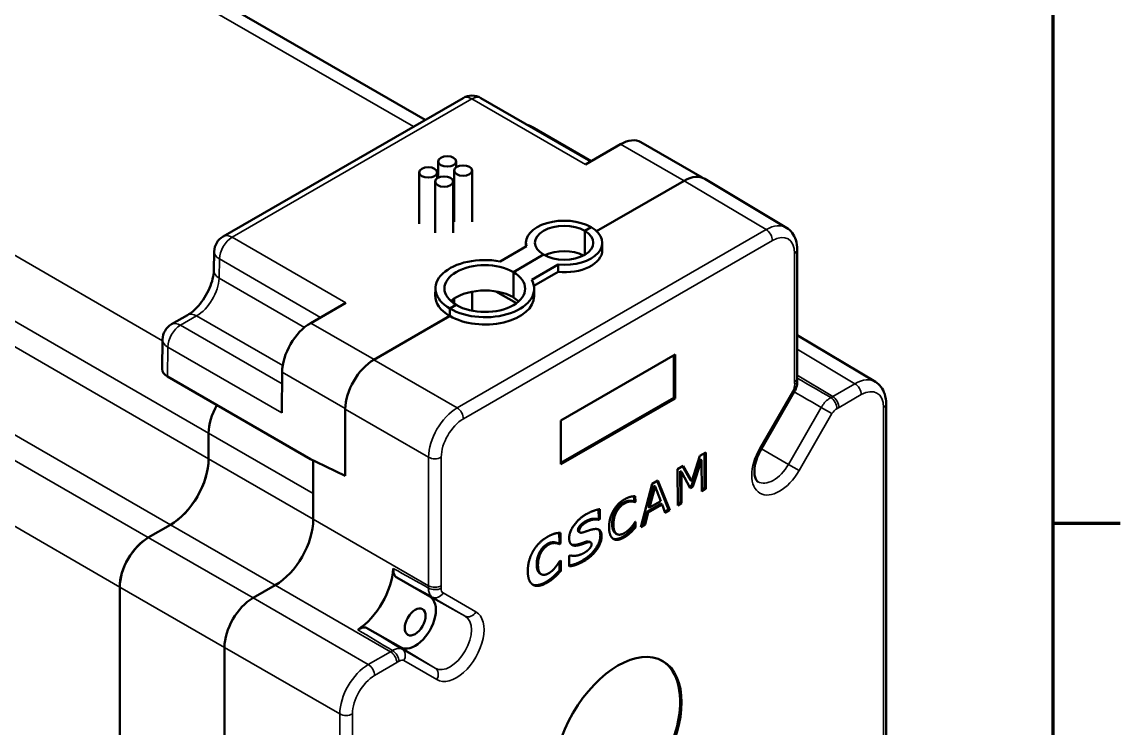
# Model space of a CAD drawing. Header units: millimetres. Extents: x 851 to 2938, y -145 to 588.
# Drawn here: x 1522.7 to 1645, y 422.7 to 501.4 of the extents above; entities that cross this region are included whole.
import ezdxf

# ---------------------------------------------------------------- set-up
doc = ezdxf.new("R2010")
doc.units = ezdxf.units.MM
doc.header["$LTSCALE"] = 2
doc.layers.get('0').update_dxf_attribs({"lineweight": 25})
for name, color, linetype, lineweight in [('경계(ISO)', 7, 'Continuous', 70), ('외형선(ISO)', 7, 'Continuous', 50), ('좁은 외형선(ISO)', 7, 'Continuous', 35)]:
    doc.layers.add(name, color=color, linetype=linetype, lineweight=lineweight)

# ---------------------------------------------------------------- blocks, each defined once
blk = doc.blocks.new('경계 Default Border')
at = {"layer": '경계(ISO)'}
blk.add_line((410, 222.75), (413.9, 222.75), dxfattribs=at)
at = {"layer": '경계(ISO)', "flags": 128}
blk.add_lwpolyline([(10, 10), (10, 287), (410, 287), (410, 10), (10, 10)], dxfattribs=at)

msp = doc.modelspace()

# ---------------------------------------------------------------- linework, layer by layer
at = {"layer": '외형선(ISO)', "color": 0}
for p, q in [((1567.6096, 490.5367), (1523.7984, 515.8311)), ((1545.092, 477.5362), (1571.8135, 492.9639)), ((1573.8135, 492.9639), (1586.0531, 485.8973)), ((1586.1026, 485.9259), (1579.4705, 489.755)), ((1589.3719, 487.8134), (1585.4673, 485.5591)), ((1598.4564, 484.0904), (1591.6219, 488.0363)), ((1569.0586, 484.0887), (1569.0586, 485.8936)), ((1571.0586, 485.2429), (1571.0586, 485.8936)), ((1566.9372, 478.9534), (1566.9372, 484.6688)), ((1568.9372, 484.0181), (1568.9372, 484.6688)), ((1570.8263, 479.1575), (1570.8263, 484.873)), ((1572.8263, 479.1575), (1572.8263, 484.873)), ((1568.705, 477.9327), (1568.705, 483.6482)), ((1570.705, 477.9327), (1570.705, 483.6482)), ((1596.471, 483.7471), (1586.7034, 478.1078)), ((1596.443, 483.731), (1586.7034, 478.1078)), ((1607.8613, 478.5072), (1598.7405, 483.9585)), ((1586.0853, 478.5675), (1585.3782, 478.1592)), ((1585.3782, 478.1592), (1586.0853, 478.5675)), ((1585.3782, 475.4824), (1585.3782, 478.1592)), ((1578.8821, 476.4499), (1575.9376, 474.7499)), ((1578.8304, 476.8627), (1578.8209, 476.4146)), ((1587.3301, 475.9945), (1587.3301, 476.811)), ((1609.0579, 461.7309), (1609.0579, 476.0556)), ((1544.0444, 473.7204), (1544.0925, 475.8493)), ((1580.782, 475.5056), (1577.4233, 473.5664)), ((1577.4233, 473.5664), (1580.782, 475.5056)), ((1577.4233, 470.7087), (1577.4233, 473.5664)), ((1579.4731, 472.6909), (1582.4176, 474.3908)), ((1582.4176, 473.5744), (1579.7151, 472.014)), ((1582.4176, 473.5744), (1582.4176, 474.3908)), ((1568.7417, 471.7685), (1568.7242, 470.9521)), ((1572.8263, 469.2486), (1572.8263, 471.375)), ((1575.4823, 471.4056), (1577.7697, 470.0849)), ((1579.7413, 470.8851), (1579.7413, 471.7016)), ((1558.7458, 470.1314), (1554.8412, 467.8771)), ((1571.0593, 469.8922), (1570.3522, 469.4839)), ((1570.3522, 469.4839), (1571.0593, 469.8922)), ((1570.705, 470.1226), (1570.705, 470.5347)), ((1570.8263, 470.0373), (1570.8263, 470.6172)), ((1541.1221, 468.7692), (1539.3362, 467.7381)), ((1570.3522, 468.6674), (1561.8842, 463.7785)), ((1570.3398, 468.6603), (1561.9122, 463.7946)), ((1570.3398, 468.6603), (1570.3522, 469.4839)), ((1570.3522, 468.6674), (1570.3522, 469.4839)), ((1617.7608, 461.3251), (1609.0579, 466.5267)), ((1538.3364, 466.0363), (1538.2868, 462.7502)), ((1582.7131, 457.0246), (1595.4411, 464.3731)), ((1595.2996, 464.2914), (1595.2996, 459.5558)), ((1595.4411, 464.3731), (1595.4411, 459.4741)), ((1554.8272, 452.7121), (1538.8725, 461.9236)), ((1551.6593, 462.3979), (1551.6252, 457.8697)), ((1605.0554, 453.8511), (1608.7242, 460.2055)), ((1595.2996, 459.5558), (1582.7131, 452.2889)), ((1595.4411, 459.4741), (1582.7131, 452.1256)), ((1595.4411, 459.4741), (1595.2996, 459.5558)), ((1618.9574, 458.8735), (1618.9574, 419.1216)), ((1558.7024, 458.2673), (1558.7024, 450.8676)), ((1582.7131, 452.1256), (1582.7131, 457.0246)), ((1543.4687, 452.738), (1543.4687, 455.5957)), ((1543.4687, 452.738), (1543.4687, 455.5957)), ((1558.7024, 454.5929), (1558.6742, 450.8514)), ((1598.2448, 452.6852), (1597.2785, 449.7263)), ((1597.3031, 450.2628), (1598.2008, 453.0615)), ((1598.2008, 453.0615), (1598.8531, 453.4435)), ((1598.3862, 452.6035), (1598.2448, 452.6852)), ((1598.7127, 453.3613), (1598.7372, 449.4576)), ((1598.8531, 453.4435), (1598.8786, 449.3759)), ((1555.136, 452.5339), (1555.1431, 452.538)), ((1555.3113, 452.452), (1555.136, 452.5339)), ((1555.136, 446.0017), (1555.136, 452.5339)), ((1558.6742, 450.8514), (1555.4438, 452.3875)), ((1595.7073, 451.6011), (1596.348, 451.9763)), ((1595.7328, 447.5334), (1595.7073, 451.6011)), ((1596.2757, 451.934), (1597.1616, 450.3444)), ((1596.348, 451.9763), (1597.3031, 450.2628)), ((1598.3862, 452.6035), (1597.4199, 449.6447)), ((1598.4082, 449.1004), (1598.3862, 452.6035)), ((1558.6742, 450.8514), (1558.7024, 450.8676)), ((1592.9005, 449.9601), (1593.5297, 450.3286)), ((1593.4412, 450.2768), (1594.701, 447.0966)), ((1593.5297, 450.3286), (1594.8424, 447.0149)), ((1596.1495, 451.2935), (1596.0081, 451.3752)), ((1596.0081, 451.3752), (1596.0301, 447.872)), ((1596.1495, 451.2935), (1596.1715, 447.7904)), ((1597.14, 449.4807), (1596.1495, 451.2935)), ((1597.3031, 450.2628), (1597.1616, 450.3444)), ((1591.6389, 445.1386), (1592.9005, 449.9601)), ((1593.0651, 449.7478), (1592.4543, 447.3837)), ((1593.2065, 449.6661), (1592.5957, 447.3021)), ((1593.2065, 449.6661), (1593.0651, 449.7478)), ((1593.8396, 448.0306), (1593.2065, 449.6661)), ((1597.2785, 449.7263), (1597.0719, 449.6053)), ((1597.4199, 449.6447), (1597.14, 449.4807)), ((1597.4199, 449.6447), (1597.2785, 449.7263)), ((1598.7372, 449.4576), (1598.4072, 449.2643)), ((1598.8786, 449.3759), (1598.4082, 449.1004)), ((1598.8786, 449.3759), (1598.7372, 449.4576)), ((1555.136, 446.0019), (1555.136, 448.8597)), ((1590.8731, 448.0103), (1590.8385, 447.99)), ((1590.9799, 447.9084), (1590.8385, 447.99)), ((1590.8696, 448.5645), (1590.8731, 448.0103)), ((1591.0145, 447.9286), (1590.8731, 448.0103)), ((1591.0145, 447.9286), (1590.9799, 447.9084)), ((1591.0105, 448.5695), (1591.0145, 447.9286)), ((1592.5957, 447.3021), (1593.8396, 448.0306)), ((1596.0301, 447.872), (1595.7318, 447.6973)), ((1596.1715, 447.7904), (1595.7328, 447.5334)), ((1596.1715, 447.7904), (1596.0301, 447.872)), ((1586.9269, 447.1048), (1586.9333, 446.0843)), ((1587.0676, 447.1263), (1587.0747, 446.0027)), ((1592.31, 446.8293), (1591.9737, 445.4992)), ((1592.4515, 446.7477), (1592.1151, 445.4175)), ((1593.8483, 447.7303), (1592.31, 446.8293)), ((1592.4515, 446.7477), (1592.31, 446.8293)), ((1593.9897, 447.6486), (1592.4515, 446.7477)), ((1592.5957, 447.3021), (1592.4543, 447.3837)), ((1593.9897, 447.6486), (1593.8483, 447.7303)), ((1594.3431, 446.7225), (1593.9897, 447.6486)), ((1594.701, 447.0966), (1594.2918, 446.8569)), ((1594.8424, 447.0149), (1594.3431, 446.7225)), ((1594.8424, 447.0149), (1594.701, 447.0966)), ((1539.2261, 445.3895), (1536.7512, 443.9607)), ((1539.2261, 445.3895), (1536.7512, 443.9607)), ((1585.0354, 445.2602), (1584.894, 445.3419)), ((1586.9333, 446.0843), (1586.8155, 446.0153)), ((1586.9569, 445.9337), (1586.8155, 446.0153)), ((1587.0747, 446.0027), (1586.9333, 446.0843)), ((1587.0747, 446.0027), (1586.9569, 445.9337)), ((1590.8887, 445.5327), (1590.891, 445.1646)), ((1590.9938, 445.6969), (1591.0284, 445.7172)), ((1591.0284, 445.7172), (1591.0324, 445.083)), ((1592.1151, 445.4175), (1591.6389, 445.1386)), ((1591.9737, 445.4992), (1591.6897, 445.3329)), ((1592.1151, 445.4175), (1591.9737, 445.4992)), ((1582.5424, 444.4814), (1582.5493, 443.3876)), ((1582.6833, 444.4894), (1582.6907, 443.306)), ((1584.8532, 444.5206), (1584.7118, 444.6022)), ((1588.9598, 444.3487), (1588.8184, 444.4304)), ((1591.0324, 445.083), (1590.891, 445.1646)), ((1582.089, 443.3535), (1581.9476, 443.4352)), ((1582.5493, 443.3876), (1582.4246, 443.3146)), ((1582.566, 443.2329), (1582.4246, 443.3146)), ((1582.6907, 443.306), (1582.5493, 443.3876)), ((1582.6907, 443.306), (1582.566, 443.2329)), ((1586.0396, 443.4287), (1585.8981, 443.5103)), ((1583.6313, 441.9182), (1583.7525, 441.9892)), ((1583.6386, 440.7507), (1583.6313, 441.9182)), ((1582.5624, 441.3002), (1582.5685, 440.3234)), ((1582.5883, 441.3423), (1582.7026, 441.4093)), ((1582.7026, 441.4093), (1582.7099, 440.2418)), ((1564.4534, 439.4936), (1568.1134, 437.3805)), ((1580.5326, 439.8726), (1580.3912, 439.9542)), ((1582.1021, 439.6059), (1581.9607, 439.6875)), ((1582.7099, 440.2418), (1582.5685, 440.3234)), ((1533.5692, 438.4493), (1533.5692, 398.441)), ((1533.5692, 438.4493), (1533.5692, 398.441)), ((1548.4183, 437.2245), (1550.8935, 438.6535)), ((1550.8933, 438.6534), (1548.4185, 437.2246)), ((1564.8484, 431.7254), (1561.1884, 433.8385)), ((1545.2365, 391.7048), (1545.2365, 431.7134)), ((1545.2365, 431.7132), (1545.2365, 391.7049)), ((1558.1758, 425.2216), (1558.1742, 425.2225)), ((1559.4955, 424.4989), (1559.4955, 424.4989))]:
    msp.add_line(p, q, dxfattribs=at)
for centre, start, end in [((1572.8135, 491.2318), 60, 120), ((1578.4705, 488.0229), 60, 72.778328), ((1546.092, 475.8041), 120, 178.706728), ((1540.3362, 466.0061), 120, 179.134019)]:
    msp.add_arc(centre, 2, start, end, dxfattribs=at)
for centre, major_axis, ratio, start_param, end_param in [((1589.3719, 484.1392), (2.25, 3.8971), 0.57735027, 0, 0.78539816), ((1596.4707, 480.0726), (2.2502, 3.8974), 0.5773063, 6.27445933, 7.06854539), ((1583.0801, 476.8324), (-4.25, 0), 0.57735027, 3.92699082, 6.43970855), ((1583.0801, 476.8324), (-3.25, 0), 0.57735027, 3.92699082, 7.06858347), ((1583.0801, 476.8324), (-4.25, 0.0324), 0.58236636, 1.41871323, 3.93143096), ((1583.0801, 476.8324), (-3.25, 0.0248), 0.58236636, 0.78983831, 3.93143096), ((1583.0801, 473.9747), (-3.3111, 0), 0.57735027, 3.99531046, 5.4209226), ((1583.0801, 476.0159), (4.25, -0.0324), 0.58236636, 4.56030589, 6.28762545), ((1574.2413, 471.7293), (-5.5, 0), 0.57735027, 4.39885265, 7.06858347), ((1574.2413, 471.7293), (-4.5, 0), 0.57735027, 3.92699082, 7.06858347), ((1574.2413, 471.7293), (-4.5, 0.0343), 0.58236636, 0.78983831, 3.93143096), ((1574.2413, 471.7293), (-5.4999, 0.0419), 0.58236636, 0.78983831, 3.45956913), ((1574.2413, 468.8716), (-4.5611, 0), 0.57735027, 3.940297, 5.69498417), ((1574.2413, 470.9128), (-5.5175, 0), 0.57735027, 6.2708424, 7.06858347), ((1574.2413, 470.9128), (5.4999, -0.0419), 0.58236636, 3.93143096, 6.28762545), ((1574.2413, 468.8716), (4.5, -0.0343), 0.58236636, 0.58108444, 0.78983831), ((1554.8412, 464.2029), (-2.25, -3.8971), 0.57735027, 3.92699082, 5.4890605), ((1561.8845, 460.1042), (-2.25, -3.8971), 0.57739424, 3.92702889, 5.49774907), ((1540.2868, 462.7401), (-2.0002, 0), 0.5773063, 6.27445933, 7.06854539), ((1546.6507, 457.4329), (2.25, 3.8971), 0.57735027, 1.57079633, 2.35619449), ((1546.6507, 457.4329), (-2.25, -3.8971), 0.57735027, 4.71238898, 5.49778714), ((1568.9246, 456.004), (0.375, 0.6495), 0.57735027, 6.2689484, 6.27112488), ((1568.9246, 456.004), (-0.375, -0.6495), 0.57735027, 0.02587058, 0.0283316), ((1539.2261, 450.2885), (3, 5.1962), 0.57735027, 3.92699082, 5.49778714), ((1539.2261, 450.2885), (-3, -5.1962), 0.57735027, 0.78539816, 2.35619449), ((1554.889, 460.9127), (-4.9339, 8.6983), 0.58236636, 2.36063464, 2.4479011), ((1550.8933, 443.5524), (3, 5.1962), 0.57735027, 3.92699082, 5.49778714), ((1550.8932, 443.5525), (3, 5.1962), 0.57739424, 3.92702889, 5.49774907), ((1536.7512, 440.2864), (2.25, 3.8971), 0.57735027, 0.78539816, 2.35619449), ((1536.7512, 440.2864), (-2.25, -3.8971), 0.57735027, 3.92699082, 5.49778714), ((1559.8091, 438.4049), (-3, -5.1962), 0.57739424, 0.8524739, 2.28911875), ((1548.4186, 433.5503), (-2.25, -3.8971), 0.57739424, 3.92702889, 5.49774907), ((1566.4809, 434.5529), (1.6325, 2.8276), 0.57735027, 3.14159265, 6.28318531), ((1588.9357, 421.5887), (5, 8.6603), 0.57735027, 3.09379864, 6.33097932)]:
    msp.add_ellipse(centre, major_axis=major_axis, ratio=ratio, start_param=start_param, end_param=end_param, dxfattribs=at)
for centre, major_axis in [((1570.0586, 485.8936), (-1, 0)), ((1567.9372, 484.6688), (-1, 0)), ((1571.8263, 484.873), (-1, 0)), ((1569.705, 483.6482), (-1, 0)), ((1566.4809, 434.5529), (0.825, 1.4289)), ((1589.0771, 421.507), (5.0087, 8.6754))]:
    msp.add_ellipse(centre, major_axis=major_axis, ratio=0.57735027, dxfattribs=at)
for points, degree, knots in [([(1607.8613, 478.5072), (1608.104, 478.362), (1608.3169, 478.1663), (1608.6673, 477.7044), (1608.8043, 477.4301), (1609.0052, 476.8024), (1609.0579, 476.4354), (1609.0579, 476.0556)], 3, [0.000114068, 0.000114068, 0.000114068, 0.000114068, 0.105850468, 0.105850468, 0.218264094, 0.218264094, 0.347550201, 0.347550201, 0.347550201, 0.347550201]), ([(1541.1221, 468.7692), (1541.2983, 468.871), (1541.4966, 469.01), (1541.9106, 469.3573), (1542.1315, 469.5737), (1542.5812, 470.0852), (1542.8129, 470.3938), (1543.2301, 471.0529), (1543.4185, 471.4132), (1543.7193, 472.1195), (1543.8371, 472.4753), (1543.9965, 473.1406), (1544.0385, 473.4601), (1544.0444, 473.7204)], 3, [0, 0, 0, 0, 0.093864143, 0.093864143, 0.195102064, 0.195102064, 0.31034825, 0.31034825, 0.429528415, 0.429528415, 0.546866284, 0.546866284, 0.66543439, 0.66543439, 0.66543439, 0.66543439]), ([(1609.0633, 461.4888), (1609.0727, 461.281), (1609.0469, 461.0672), (1608.9352, 460.635), (1608.8427, 460.4109), (1608.7242, 460.2055)], 3, [0, 0, 0, 0, 0.066084122, 0.066084122, 0.137227513, 0.137227513, 0.137227513, 0.137227513]), ([(1617.7608, 461.3251), (1618.0035, 461.1799), (1618.2164, 460.9843), (1618.5668, 460.5224), (1618.7038, 460.2481), (1618.9047, 459.6203), (1618.9574, 459.2533), (1618.9574, 458.8735)], 3, [0.000114068, 0.000114068, 0.000114068, 0.000114068, 0.105850468, 0.105850468, 0.218264094, 0.218264094, 0.347550201, 0.347550201, 0.347550201, 0.347550201]), ([(1605.0554, 453.8511), (1604.8727, 453.5345), (1604.7168, 453.2025), (1604.4754, 452.5475), (1604.3893, 452.2245), (1604.2911, 451.6314), (1604.2771, 451.3602), (1604.3063, 450.9022), (1604.3478, 450.714), (1604.4573, 450.4219), (1604.5241, 450.3248), (1604.6178, 450.2299), (1604.6485, 450.206), (1604.6811, 450.1863)], 3, [5.49778714, 5.49778714, 5.49778714, 5.49778714, 5.78762421, 5.78762421, 6.07470161, 6.07470161, 6.35400238, 6.35400238, 6.62515786, 6.62515786, 6.91122077, 6.91122077, 7.05624056, 7.05624056, 7.05624056, 7.05624056]), ([(1585.8981, 443.5103), (1585.8858, 443.5174), (1585.7533, 443.5695), (1585.5243, 443.4994)], 2, [0.440909689, 0.440909689, 0.440909689, 0.5, 1, 1, 1]), ([(1589.6927, 444.0928), (1589.306, 443.8663), (1588.7177, 443.7549), (1588.5068, 443.8456)], 2, [0, 0, 0, 0.5, 0.932667357, 0.932667357, 0.932667357]), ([(1564.4534, 439.4936), (1564.3831, 439.5342), (1564.3205, 439.5875), (1564.2111, 439.7193), (1564.1652, 439.798), (1564.0937, 439.9766), (1564.0684, 440.076), (1564.0396, 440.2892), (1564.0358, 440.402), (1564.0424, 440.5204)], 3, [0, 0, 0, 0, 0.042171438, 0.042171438, 0.085324384, 0.085324384, 0.128477603, 0.128477603, 0.17064839, 0.17064839, 0.17064839, 0.17064839]), ([(1580.0271, 440.9506), (1580.0299, 440.4923), (1580.2458, 440.0382), (1580.3912, 439.9542)], 2, [0, 0, 0, 0.5, 0.942570814, 0.942570814, 0.942570814]), ([(1585.1515, 441.4214), (1584.6251, 441.1131), (1583.9202, 440.8908), (1583.638, 440.8496)], 2, [0, 0, 0, 0.5, 0.899073526, 0.899073526, 0.899073526]), ([(1581.0715, 439.0267), (1580.5971, 438.7489), (1579.8224, 438.608), (1579.5457, 438.7305)], 2, [0, 0, 0, 0.5, 0.965822528, 0.965822528, 0.965822528]), ([(1560.0937, 433.681), (1560.1929, 433.7459), (1560.2925, 433.799), (1560.4915, 433.8807), (1560.5903, 433.9085), (1560.7807, 433.9359), (1560.8718, 433.9354), (1561.0406, 433.9067), (1561.1181, 433.879), (1561.1884, 433.8385)], 3, [0, 0, 0, 0, 0.042170845, 0.042170845, 0.085324125, 0.085324125, 0.12847713, 0.12847713, 0.170648627, 0.170648627, 0.170648627, 0.170648627])]:
    msp.add_open_spline(points, degree=degree, knots=knots, dxfattribs=at)
for points, degree in [([(1609.0579, 461.7309), (1609.0579, 461.6487), (1609.0597, 461.5679), (1609.0633, 461.4888)], 3), ([(1588.5585, 446.9468), (1588.782, 447.3442), (1589.4209, 447.9984), (1589.8105, 448.2266)], 2), ([(1589.6403, 447.8281), (1589.3719, 447.6709), (1588.9431, 447.2198), (1588.7741, 446.9109)], 2), ([(1590.8385, 447.99), (1590.5423, 448.0998), (1589.9664, 448.0191), (1589.6403, 447.8281)], 2), ([(1590.9799, 447.9084), (1590.6837, 448.0182), (1590.1078, 447.9375), (1589.7817, 447.7465)], 2), ([(1589.8105, 448.2266), (1590.0934, 448.3923), (1590.6629, 448.5659), (1591.0105, 448.5695)], 2), ([(1585.5313, 446.5545), (1585.9504, 446.7999), (1586.7689, 447.0913), (1587.0676, 447.1263)], 2), ([(1588.0893, 445.0989), (1588.0861, 445.6036), (1588.3293, 446.5392), (1588.5585, 446.9468)], 2), ([(1588.7741, 446.9109), (1588.6109, 446.6087), (1588.433, 445.8779), (1588.4356, 445.4662)], 2), ([(1588.9155, 446.8293), (1588.7523, 446.527), (1588.5744, 445.7963), (1588.577, 445.3845)], 2), ([(1589.7817, 447.7465), (1589.5133, 447.5893), (1589.0845, 447.1382), (1588.9155, 446.8293)], 2), ([(1583.6431, 443.9008), (1583.6389, 444.5822), (1584.6967, 446.0656), (1585.5313, 446.5545)], 2), ([(1584.894, 445.3419), (1584.7835, 445.2291), (1584.6254, 444.9366), (1584.6262, 444.8091)], 2), ([(1585.4267, 445.7578), (1585.2882, 445.6767), (1585.0183, 445.4746), (1584.894, 445.3419)], 2), ([(1585.5681, 445.6762), (1585.4296, 445.595), (1585.1597, 445.393), (1585.0354, 445.2602)], 2), ([(1586.8155, 446.0153), (1586.5577, 446.1003), (1585.8146, 445.985), (1585.4267, 445.7578)], 2), ([(1586.9569, 445.9337), (1586.6992, 446.0187), (1585.956, 445.9034), (1585.5681, 445.6762)], 2), ([(1588.4356, 445.4662), (1588.4383, 445.0378), (1588.6442, 444.5419), (1588.8041, 444.4389)], 2), ([(1588.577, 445.3845), (1588.5797, 444.9562), (1588.7856, 444.4602), (1588.9455, 444.3573)], 2), ([(1589.8052, 444.4642), (1590.1457, 444.6636), (1590.7386, 445.2808), (1590.9938, 445.6969)], 2), ([(1581.1846, 444.0195), (1581.4512, 444.1757), (1581.8811, 444.3595), (1582.065, 444.4112)], 2), ([(1582.065, 444.4112), (1582.2559, 444.459), (1582.5651, 444.4842), (1582.6833, 444.4894)], 2), ([(1584.6262, 444.8091), (1584.6272, 444.651), (1584.7118, 444.6022)], 2), ([(1585.0354, 445.2602), (1584.9249, 445.1475), (1584.7669, 444.8549), (1584.7677, 444.7274)], 2), ([(1584.7677, 444.7274), (1584.7689, 444.5322), (1585.0265, 444.4751), (1585.3837, 444.6003)], 2), ([(1587.1154, 444.1994), (1587.1199, 443.4781), (1586.0624, 441.9549), (1585.1515, 441.4214)], 2), ([(1587.2568, 444.1177), (1587.2614, 443.3965), (1586.2038, 441.8732), (1585.2929, 441.3398)], 2), ([(1585.3837, 444.6003), (1585.6161, 444.6805), (1586.0497, 444.8304), (1586.2961, 444.8828)], 2), ([(1586.2961, 444.8828), (1586.7856, 444.9815), (1587.2537, 444.6238), (1587.2568, 444.1177)], 2), ([(1586.8933, 444.8723), (1587.1123, 444.6889), (1587.1154, 444.1994)], 2), ([(1588.5841, 443.7956), (1588.3545, 443.9211), (1588.0926, 444.5709), (1588.0893, 445.0989)], 2), ([(1588.8041, 444.4389), (1588.8112, 444.4345), (1588.8184, 444.4304)], 2), ([(1588.9455, 444.3573), (1589.1142, 444.2528), (1589.5599, 444.3205), (1589.8052, 444.4642)], 2), ([(1590.3788, 444.6213), (1590.2348, 444.4837), (1589.8947, 444.2112), (1589.6927, 444.0928)], 2), ([(1590.5202, 444.5397), (1590.3762, 444.402), (1590.0361, 444.1295), (1589.8341, 444.0112)], 2), ([(1590.891, 445.1646), (1590.7615, 445.0221), (1590.5515, 444.7858), (1590.3788, 444.6213)], 2), ([(1591.0324, 445.083), (1590.9029, 444.9405), (1590.693, 444.7042), (1590.5202, 444.5397)], 2), ([(1579.6096, 442.4172), (1579.8846, 442.9022), (1580.6997, 443.7356), (1581.1846, 444.0195)], 2), ([(1581.2153, 443.2542), (1580.9867, 443.1203), (1580.5687, 442.7075), (1580.3968, 442.4149)], 2), ([(1581.3567, 443.1726), (1581.1282, 443.0387), (1580.7101, 442.6259), (1580.5382, 442.3332)], 2), ([(1581.9476, 443.4352), (1581.7877, 443.4454), (1581.4231, 443.3759), (1581.2153, 443.2542)], 2), ([(1582.089, 443.3535), (1581.9291, 443.3638), (1581.5645, 443.2943), (1581.3567, 443.1726)], 2), ([(1582.4246, 443.3146), (1582.3444, 443.3476), (1582.1006, 443.4208), (1581.9476, 443.4352)], 2), ([(1582.566, 443.2329), (1582.4859, 443.266), (1582.2421, 443.3392), (1582.089, 443.3535)], 2), ([(1584.6562, 443.0945), (1584.1217, 442.9813), (1583.6463, 443.3908), (1583.6431, 443.9008)], 2), ([(1584.5148, 443.1761), (1584.1218, 443.0929), (1583.8893, 443.1815)], 2), ([(1585.5243, 443.4994), (1585.285, 443.4232), (1584.7509, 443.2264), (1584.5148, 443.1761)], 2), ([(1585.6657, 443.4178), (1585.4264, 443.3416), (1584.8923, 443.1447), (1584.6562, 443.0945)], 2), ([(1586.1327, 443.2313), (1586.1317, 443.3947), (1585.8947, 443.4879), (1585.6657, 443.4178)], 2), ([(1585.8478, 442.6526), (1585.9721, 442.7854), (1586.1338, 443.06), (1586.1327, 443.2313)], 2), ([(1589.8341, 444.0112), (1589.4474, 443.7847), (1588.8166, 443.6652), (1588.5841, 443.7956)], 2), ([(1579.0325, 440.2076), (1579.0289, 440.7893), (1579.3242, 441.9101), (1579.6096, 442.4172)], 2), ([(1580.3968, 442.4149), (1580.2282, 442.1282), (1580.0243, 441.3889), (1580.0271, 440.9506)], 2), ([(1580.5382, 442.3332), (1580.3697, 442.0465), (1580.1657, 441.3072), (1580.1685, 440.8689)], 2), ([(1583.7525, 441.9892), (1584.0904, 441.8752), (1584.934, 442.0334), (1585.3219, 442.2606)], 2), ([(1585.3219, 442.2606), (1585.4224, 442.3194), (1585.7442, 442.5479), (1585.8478, 442.6526)], 2), ([(1580.1685, 440.8689), (1580.1714, 440.4107), (1580.4003, 439.9289), (1580.5711, 439.853)], 2), ([(1581.3836, 439.9929), (1581.5811, 440.1085), (1581.9716, 440.4732), (1582.137, 440.6901)], 2), ([(1582.137, 440.6901), (1582.275, 440.8629), (1582.5126, 441.218), (1582.5883, 441.3423)], 2), ([(1585.2929, 441.3398), (1584.7665, 441.0314), (1583.9825, 440.7842), (1583.6386, 440.7507)], 2), ([(1579.647, 438.6678), (1579.3575, 438.8182), (1579.0364, 439.586), (1579.0325, 440.2076)], 2), ([(1580.5711, 439.853), (1580.7454, 439.7751), (1581.1758, 439.8712), (1581.3836, 439.9929)], 2), ([(1581.9607, 439.6875), (1581.7533, 439.4981), (1581.3901, 439.2134), (1581.0715, 439.0267)], 2), ([(1582.1021, 439.6059), (1581.8948, 439.4164), (1581.5316, 439.1317), (1581.2129, 438.9451)], 2), ([(1582.5685, 440.3234), (1582.4097, 440.1504), (1582.1197, 439.8366), (1581.9607, 439.6875)], 2), ([(1582.7099, 440.2418), (1582.5511, 440.0688), (1582.2611, 439.755), (1582.1021, 439.6059)], 2), ([(1581.2129, 438.9451), (1580.7385, 438.6672), (1579.9364, 438.5214), (1579.647, 438.6678)], 2)]:
    msp.add_open_spline(points, degree=degree, dxfattribs=at)
at = {"layer": '좁은 외형선(ISO)', "color": 0}
for p, q in [((1566.2916, 489.7758), (1521.5484, 515.6082)), ((1486.9002, 495.6041), (1538.3345, 465.9085)), ((1572.8135, 492.8648), (1546.092, 477.4371)), ((1585.4673, 485.5591), (1572.8135, 492.8648)), ((1543.4687, 455.5957), (1483.7182, 490.0927)), ((1483.7182, 487.235), (1543.4687, 452.738)), ((1589.3719, 487.8134), (1596.443, 483.731)), ((1596.471, 483.7471), (1605.5893, 478.2973)), ((1539.2261, 445.3895), (1479.4756, 479.8865)), ((1477.0007, 478.4577), (1536.7512, 443.9607)), ((1546.092, 477.4371), (1558.7458, 470.1314)), ((1571.1631, 458.4213), (1605.5893, 478.2973)), ((1606.2902, 477.0762), (1571.864, 457.2002)), ((1544.678, 475.0163), (1544.6299, 472.8874)), ((1555.9423, 468.5128), (1544.678, 475.0163)), ((1608.765, 461.3227), (1608.765, 475.6473)), ((1533.5692, 438.4493), (1473.8187, 472.9463)), ((1544.6299, 472.8874), (1554.1504, 467.3907)), ((1542.1221, 468.6701), (1540.3362, 467.6391)), ((1551.7219, 463.1277), (1542.1221, 468.6701)), ((1540.3362, 467.6391), (1551.6496, 461.1073)), ((1561.9122, 463.7946), (1554.8412, 467.8771)), ((1538.922, 465.2039), (1538.8725, 461.9236)), ((1551.6252, 457.8697), (1538.922, 465.2039)), ((1609.0579, 464.9589), (1615.4888, 461.1153)), ((1571.1631, 458.4213), (1561.8842, 463.7785)), ((1551.6593, 462.3979), (1558.7028, 458.3313)), ((1613.0136, 459.6862), (1609.0579, 462.0505)), ((1604.8965, 453.9429), (1608.5652, 460.2973)), ((1608.7242, 460.2055), (1608.5652, 460.2973)), ((1613.0136, 459.6862), (1615.4888, 461.1153)), ((1616.1897, 459.8941), (1613.7145, 458.4651)), ((1558.7024, 458.2673), (1567.9812, 452.9102)), ((1608.063, 452.1147), (1611.7317, 458.4691)), ((1612.9264, 457.7794), (1609.2577, 451.425)), ((1611.7317, 458.4691), (1612.9264, 457.7794)), ((1618.6645, 418.7133), (1618.6645, 458.4653)), ((1555.136, 448.8597), (1543.4687, 455.5957)), ((1605.0554, 453.8511), (1604.8965, 453.9429)), ((1543.4687, 452.738), (1555.136, 446.0019)), ((1567.9812, 438.5855), (1567.9812, 452.9102)), ((1569.3892, 452.9137), (1569.3892, 438.5891)), ((1608.063, 452.1147), (1605.0554, 453.8511)), ((1608.063, 452.1147), (1609.2577, 451.425)), ((1589.7817, 447.7465), (1589.6403, 447.8281)), ((1588.9155, 446.8293), (1588.7741, 446.9109)), ((1550.8933, 438.6534), (1539.2261, 445.3895)), ((1567.9812, 438.5855), (1555.136, 446.0017)), ((1585.5681, 445.6762), (1585.4267, 445.7578)), ((1588.577, 445.3845), (1588.4356, 445.4662)), ((1584.7677, 444.7274), (1584.6262, 444.8091)), ((1587.2568, 444.1177), (1587.1154, 444.1994)), ((1588.9455, 444.3573), (1588.8041, 444.4389)), ((1590.5202, 444.5397), (1590.3788, 444.6213)), ((1536.7512, 443.9607), (1548.4185, 437.2246)), ((1581.3567, 443.1726), (1581.2153, 443.2542)), ((1584.6562, 443.0945), (1584.5148, 443.1761)), ((1585.6657, 443.4178), (1585.5243, 443.4994)), ((1588.5841, 443.7956), (1588.5589, 443.8102)), ((1589.8341, 444.0112), (1589.6927, 444.0928)), ((1580.5382, 442.3332), (1580.3968, 442.4149)), ((1580.1685, 440.8689), (1580.0271, 440.9506)), ((1585.2929, 441.3398), (1585.1515, 441.4214)), ((1545.2365, 431.7132), (1533.5692, 438.4493)), ((1550.8935, 438.6535), (1563.7387, 431.2373)), ((1579.647, 438.6678), (1579.5857, 438.7032)), ((1581.2129, 438.9451), (1581.0715, 439.0267)), ((1561.2636, 429.8083), (1548.4183, 437.2245)), ((1572.063, 435.2114), (1568.1134, 437.3805)), ((1572.063, 435.2114), (1568.3943, 437.3296)), ((1569.589, 437.7943), (1573.2577, 435.6762)), ((1545.2365, 431.7134), (1558.0817, 424.2972)), ((1561.2636, 429.8083), (1563.7387, 431.2373)), ((1568.7017, 429.3895), (1564.8484, 431.7254)), ((1565.033, 431.5076), (1568.7017, 429.3895)), ((1564.4397, 430.0162), (1561.9645, 428.5872)), ((1568.8965, 428.1224), (1565.2278, 430.2406)), ((1558.0817, 384.5452), (1558.0817, 424.2972)), ((1559.4897, 424.3007), (1559.4897, 384.5487))]:
    msp.add_line(p, q, dxfattribs=at)
for centre, major_axis, ratio, start_param, end_param in [((1572.8135, 491.2318), (-1, 1.7321), 0.57735027, 5.49778714, 6.28318531), ((1572.8135, 491.2318), (1, 1.7321), 0.57735027, 0, 0.78539816), ((1578.4705, 488.0229), (1, 1.7321), 0.57735027, 0, 0.2230239), ((1605.5829, 474.6264), (2.2632, 3.8897), 0.5773215, 6.2767499, 7.07048428), ((1546.092, 475.8041), (-1, -1.7321), 0.57735027, 3.92699082, 5.48033385), ((1546.092, 475.8041), (-1, 1.7321), 0.57735027, 5.49778714, 6.28318531), ((1605.5831, 477.4844), (-0.5, 0.866), 0.57735027, 3.92699082, 5.4890605), ((1606.29, 474.2182), (1.7501, 3.0313), 0.5773063, 5.49782522, 7.06854539), ((1608.0579, 476.0556), (1, 0), 0.57735027, 5.49778714, 6.28318531), ((1546.092, 475.8041), (-1.9995, 0.0451), 0.57220209, 0, 0.79829628), ((1546.0439, 473.6753), (-1.9995, 0.0451), 0.57220209, 0, 0.79829628), ((1542.156, 471.5083), (1.7855, 3.0105), 0.56937987, 3.93366173, 5.48700476), ((1542.1221, 467.0371), (-1, 1.7321), 0.57735027, 5.49778714, 6.28318531), ((1540.3362, 466.0061), (-1, -1.7321), 0.57735027, 3.92699082, 5.4890605), ((1540.3362, 466.0061), (-1, 1.7321), 0.57735027, 5.49778714, 6.28318531), ((1540.3362, 466.0061), (-1.9998, 0.0302), 0.5773063, 0, 0.79408607), ((1608.0579, 461.7309), (1, 0), 0.57735027, 5.49778714, 6.28318531), ((1613.7149, 464.181), (3.5003, 6.0626), 0.5773063, 2.35623257, 2.40719061), ((1608.0643, 461.4435), (0.999, 0.0453), 0.60600884, 5.47097603, 6.28318531), ((1397.716, 593.2652), (-324.2519, 193.7404), 0.01588409, 2.29018137, 2.30548969), ((1615.4824, 457.4444), (2.2632, 3.8897), 0.5773215, 6.2767499, 7.07048428), ((1608.0652, 460.5859), (0.5, 0.8661), 0.5773494, 4.71244602, 5.54873673), ((1396.7408, 593.8282), (-325.2515, 194.3184), 0.02111426, 2.29320675, 2.30548939), ((1615.4826, 460.3023), (-0.5, 0.866), 0.57735027, 3.92699082, 5.4890605), ((1616.1895, 457.0361), (1.7501, 3.0313), 0.5773063, 5.49782522, 7.06854539), ((1613.0078, 464.5892), (2.9872, 5.2042), 0.57728921, 3.87454078, 3.92549883), ((1612.7553, 458.7352), (-0.4603, 0.8878), 0.60600884, 3.95380193, 5.51543846), ((1613.0074, 458.8733), (-0.5, 0.866), 0.57735027, 3.92699082, 5.4890605), ((1617.9574, 458.8735), (1, 0), 0.57735027, 5.49778714, 6.28318531), ((1571.1571, 454.7507), (2.25, 3.8971), 0.57513555, 0.78543624, 2.35615641), ((1571.1569, 457.6084), (-0.5, 0.866), 0.57735027, 3.92699082, 5.4890605), ((1613.4264, 457.4906), (-0.5, -0.8661), 0.57735114, 3.87604072, 4.71233112), ((1613.7149, 464.181), (3.5003, 6.0626), 0.5773063, 3.8759947, 3.92695274), ((1571.8642, 454.3424), (-1.75, -3.0311), 0.57739424, 3.92702889, 5.49774907), ((1607.0771, 452.6839), (-2.1806, -3.7769), 0.57735027, 4.71238898, 7.85398163), ((1568.6821, 453.322), (1, 0), 0.57735027, 3.93571746, 5.49778714), ((1606.3823, 453.0851), (-1.6807, -2.911), 0.57735027, 6.2708424, 7.85398163), ((1344.6496, 562.6273), (-329.923, 183.5532), 0.00014668, 2.29834757, 2.31442719), ((1343.6744, 560.8813), (-330.9333, 181.8275), 0.00025918, 2.3013021, 2.31740464), ((1563.7322, 436.1399), (-3, -5.1962), 0.57908825, 2.30519837, 2.35615641), ((1568.6757, 438.7025), (0.9991, -0.043), 0.54719279, 3.96036386, 5.52200039), ((1568.6821, 438.9973), (1, 0), 0.57735027, 3.93571746, 5.49778714), ((1570.089, 438.6604), (-0.5, -0.8661), 0.57735065, 5.44683813, 6.28312853), ((1564.4393, 435.7317), (3.5, 6.0622), 0.57739424, 5.44679102, 5.49774907), ((1568.8819, 438.2026), (-0.5, -0.866), 0.81649658, 0.01745329, 1.57079633), ((1571.0771, 431.8993), (2.1806, 3.7769), 0.57735027, 3.14159265, 6.28318531), ((1572.5506, 436.0844), (-0.5, -0.866), 0.81649658, 0.01745329, 1.57079633), ((1570.3823, 432.3004), (-1.6807, -2.911), 0.57735027, 0, 3.14159265), ((1344.6496, 562.6273), (-323.9232, 193.9451), 0.00014668, 3.96875812, 3.98483773), ((1345.6741, 564.3448), (-322.9339, 195.6829), 0.00025918, 3.96578067, 3.98188321), ((1563.7322, 436.1399), (-3, -5.1962), 0.57908825, 0.78543624, 0.83639428), ((1563.7325, 430.4244), (0.5, -0.866), 0.57735027, 0.78539816, 2.34746784), ((1563.9847, 430.5774), (0.5368, -0.8437), 0.54719279, 0.76118491, 2.32282144), ((1564.5207, 430.6488), (0.5, 0.866), 0.81649658, 4.71238898, 6.26573201), ((1561.2576, 426.1377), (2.25, 3.8971), 0.57513555, 0.78543624, 2.35615641), ((1561.2574, 428.9954), (0.5, -0.866), 0.57735027, 0.78539816, 2.34746784), ((1564.4393, 435.7317), (3.5, 6.0622), 0.57739424, 3.92702889, 3.97798694), ((1564.7278, 429.3745), (0.5, 0.8661), 0.57735065, 0.00005662, 0.83634733), ((1561.9647, 425.7294), (-1.75, -3.0311), 0.57739424, 3.92702889, 5.49774907), ((1568.1894, 428.5307), (0.5, 0.866), 0.81649658, 4.71238898, 6.26573201), ((1558.7826, 424.709), (1, 0), 0.57735027, 3.93571746, 5.49778714)]:
    msp.add_ellipse(centre, major_axis=major_axis, ratio=ratio, start_param=start_param, end_param=end_param, dxfattribs=at)
for points, knots in [([(1611.7317, 458.4691), (1611.7854, 458.5624), (1611.8435, 458.6534), (1611.905, 458.7405), (1612.033, 458.9218), (1612.1785, 459.0892), (1612.3294, 459.2291), (1612.4804, 459.3689), (1612.6409, 459.485), (1612.7978, 459.5676)], [0, 0, 0, 0, 0.1920276, 0.1920276, 0.1920276, 0.59602293, 0.59602293, 0.59602293, 1, 1, 1, 1]), ([(1568.3943, 437.3296), (1568.3404, 437.3607), (1568.2906, 437.3995), (1568.2459, 437.4453), (1568.1529, 437.5405), (1568.0806, 437.6685), (1568.035, 437.8185), (1567.9894, 437.9685), (1567.9692, 438.1448), (1567.976, 438.3326)], [0, 0, 0, 0, 0.1920276, 0.1920276, 0.1920276, 0.59602293, 0.59602293, 0.59602293, 1, 1, 1, 1]), ([(1563.9551, 431.3683), (1564.0317, 431.4163), (1564.1089, 431.4576), (1564.1851, 431.4912), (1564.3434, 431.5612), (1564.5008, 431.5992), (1564.6441, 431.6019), (1564.7875, 431.6047), (1564.9208, 431.5724), (1565.033, 431.5076)], [0, 0, 0, 0, 0.19216101, 0.19216101, 0.19216101, 0.59607246, 0.59607246, 0.59607246, 1, 1, 1, 1])]:
    msp.add_open_spline(points, degree=3, knots=knots, dxfattribs=at)

# ---------------------------------------------------------------- block references
at = {"color": 0, "xscale": 1.9171971, "yscale": 1.9171971, "zscale": 1.9171971}
msp.add_blockref('경계 Default Border', (851.4918, 18.5123), dxfattribs=at)

doc.saveas('drawing.dxf')
